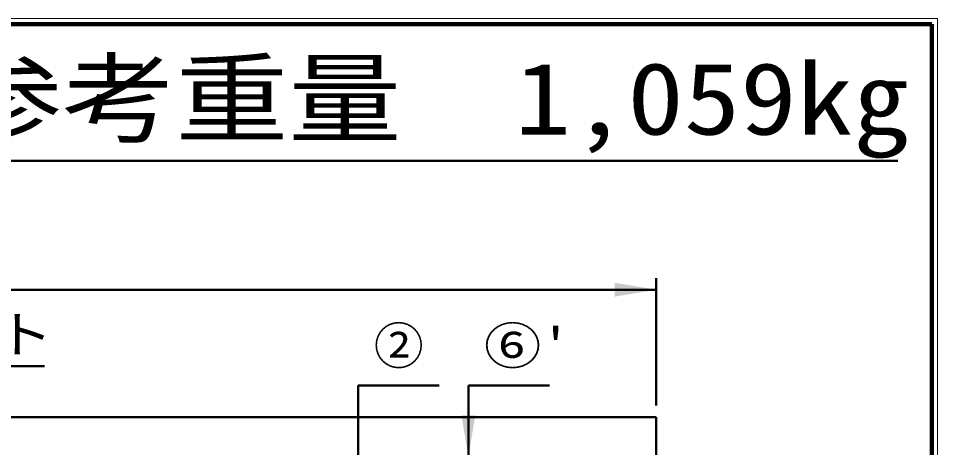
# Model space of a CAD drawing. Units: millimetres, scale not verified. Extents: x 100 to 4105, y 100 to 2870.
# Drawn here: x 3310 to 4105, y 2499 to 2870 of the extents above; entities that cross this region are included whole.
import ezdxf
from ezdxf.enums import TextEntityAlignment as Align

# ---------------------------------------------------------------- set-up
doc = ezdxf.new("R2010")
doc.units = ezdxf.units.MM
doc.header["$LTSCALE"] = 5
doc.layers.add('V-nasSTD', color=7, linetype='Continuous', lineweight=50)
doc.styles.add('ＭＳ ゴシック', font='')
doc.styles.get('ＭＳ ゴシック').set_extended_font_data('MS Gothic')

msp = doc.modelspace()

# ---------------------------------------------------------------- hatches: boundary and pattern name
at = {"layer": 'V-nasSTD'}
for points in [[(3825.746, 2629.686), (3861.746, 2635.686), (3825.746, 2641.686)], [(3705.346, 2527.286), (3699.346, 2491.286), (3693.346, 2527.286)]]:
    msp.add_hatch(color=256, dxfattribs=at).paths.add_polyline_path(points)

# ---------------------------------------------------------------- linework, layer by layer
at = {"layer": 'V-nasSTD', "lineweight": 100}
for p, q in [((4100, 2865), (105, 2865)), ((4100, 105), (4100, 2865))]:
    msp.add_line(p, q, dxfattribs=at)
at = {"layer": 'V-nasSTD'}
for p, q in [((3246.536, 2746.953), (4070.536, 2746.953)), ((3861.746, 2535.686), (3861.746, 2645.686)), ((2261.746, 2635.686), (3861.746, 2635.686)), ((3002.982, 2569.722), (3332.982, 2569.722)), ((3604.146, 2552.886), (3674.146, 2552.886)), ((3604.146, 2552.886), (3604.146, 2188.086)), ((3699.346, 2552.886), (3769.346, 2552.886)), ((3699.346, 2552.886), (3699.346, 2036.886)), ((3270.946, 2525.686), (3861.746, 2525.686)), ((3861.746, 1997.686), (3861.746, 2525.686))]:
    msp.add_line(p, q, dxfattribs=at)
at = {"layer": 'V-nasSTD', "lineweight": 13}
msp.add_lwpolyline([(100, 100), (100, 2870), (4105, 2870), (4105, 100)], close=True, dxfattribs=at)

# ---------------------------------------------------------------- texts
at = {"layer": 'V-nasSTD', "style": 'ＭＳ ゴシック', "width": 1.15}
for s, height, p in [('参考重量\u30001,059kg', 62.32, (3250.536, 2831.953)), ('4-M16袋ナット', 31.67, (3017.622, 2612.922)), ("⑥'", 31.67, (3712.746, 2603.086))]:
    msp.add_text(s, height=height, dxfattribs=at).set_placement(p, align=Align.TOP_LEFT)
at = {"layer": 'V-nasSTD', "style": 'ＭＳ ゴシック'}
msp.add_text('②', height=31.67, dxfattribs=at).set_placement((3617.546, 2603.086), align=Align.TOP_LEFT)

doc.saveas('drawing.dxf')
